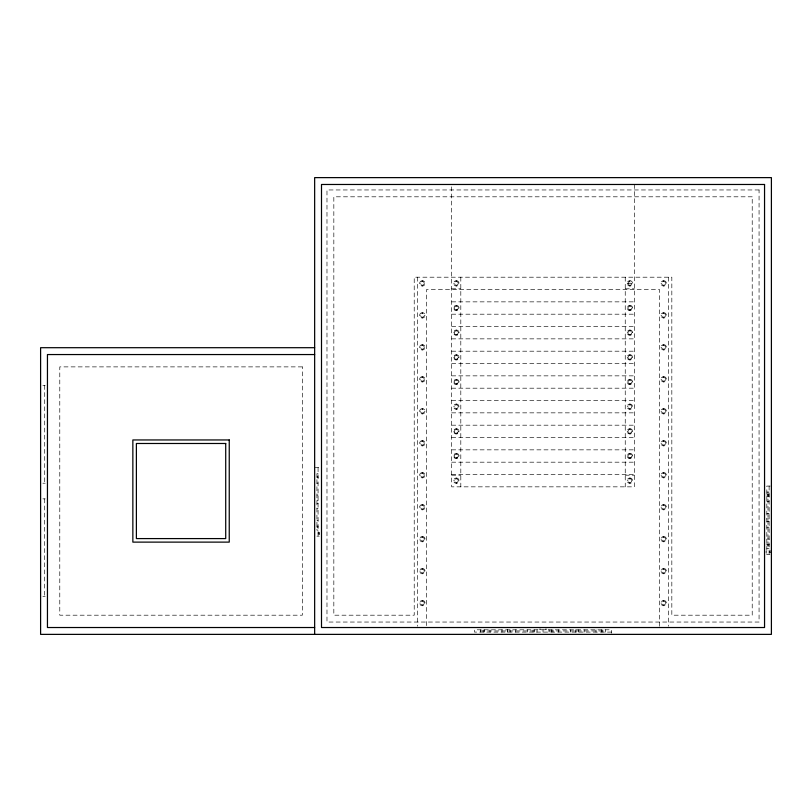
<?xml version="1.0" encoding="UTF-8"?>
<svg xmlns="http://www.w3.org/2000/svg" width="812" height="812" viewBox="0 0 812 812"><rect width="100%" height="100%" fill="white"/><g stroke="black" fill="none" stroke-linecap="round" stroke-linejoin="round"><path stroke-width="0.61" stroke-dasharray="4.06 3.04" d="M419.672 283.368L420.474 283.368M424.229 283.368A1.878 1.878 0 0 0 421.418 281.744A1.878 1.878 0 0 0 421.418 284.982A1.878 1.878 0 0 0 424.229 283.368L425.031 283.368M453.654 283.358L454.456 283.368M458.212 283.368A1.878 1.878 0 0 0 455.39 281.744A1.878 1.878 0 0 0 455.39 284.982A1.878 1.878 0 0 0 458.212 283.368L459.013 283.358M627.219 283.358L632.578 283.358M661.019 283.358L661.821 283.368M665.576 283.368A1.878 1.878 0 0 0 662.754 281.744A1.878 1.878 0 0 0 662.754 284.982A1.878 1.878 0 0 0 665.576 283.368L666.378 283.358M451.675 288.808L460.81 288.808M625.24 288.808L634.375 288.808M451.675 301.861L634.375 301.861M453.654 308.032L454.456 308.032A2.101 1.878 -45 0 0 456.334 309.9L456.334 310.712M459.013 308.032L458.212 308.032A1.878 1.878 0 0 1 455.39 309.646A1.878 1.878 0 0 1 455.39 306.408A1.878 1.878 0 0 1 458.212 308.032A2.101 1.878 45 0 1 456.334 309.9M627.219 308.032L628.021 308.032A2.101 1.878 -45 0 0 629.899 309.9L629.899 310.712M632.578 308.032L631.777 308.032A1.878 1.878 0 0 1 628.955 309.646A1.878 1.878 0 0 1 628.955 306.408A1.878 1.878 0 0 1 631.777 308.032A2.101 1.878 45 0 1 629.899 309.9M451.675 314.193L634.375 314.193M419.672 315.33L420.474 315.33M424.229 315.33L425.031 315.33M661.019 315.33L661.821 315.34M665.576 315.34A1.878 1.878 0 0 0 662.754 313.716A1.878 1.878 0 0 0 662.754 316.954A1.878 1.878 0 0 0 665.576 315.34L666.378 315.33M451.675 326.525L634.375 326.525M453.654 332.687L454.456 332.687A2.568 1.878 -45 0 0 456.334 334.564L456.334 335.376M459.013 332.687L458.212 332.697A1.878 1.878 0 0 1 455.39 334.311A1.878 1.878 0 0 1 455.39 331.073A1.878 1.878 0 0 1 458.212 332.687A2.568 1.878 45 0 1 456.334 334.564M627.219 332.687L628.021 332.697A2.568 1.878 -45 0 0 629.899 334.564L629.899 335.376M632.578 332.687L631.777 332.697A1.878 1.878 0 0 1 628.955 334.311A1.878 1.878 0 0 1 628.955 331.073A1.878 1.878 0 0 1 631.777 332.697A2.568 1.878 45 0 1 629.899 334.564M451.675 338.858L634.375 338.858M419.672 347.303L420.474 347.313M424.229 347.313A1.878 1.878 0 0 0 421.418 345.689A1.878 1.878 0 0 0 421.418 348.927A1.878 1.878 0 0 0 424.229 347.313L425.031 347.303M661.019 347.303L661.821 347.303M665.576 347.303A1.878 1.878 0 0 0 662.754 345.689A1.878 1.878 0 0 0 662.754 348.927A1.878 1.878 0 0 0 665.576 347.303L666.378 347.303M451.675 351.19L634.375 351.19M453.654 357.351L454.456 357.351A2.395 1.878 -45 0 0 456.334 359.229L456.334 360.041M459.013 357.351L458.212 357.351A1.878 1.878 0 0 1 455.39 358.975A1.878 1.878 0 0 1 455.39 355.737A1.878 1.878 0 0 1 458.212 357.351A2.395 1.878 45 0 1 456.334 359.229M627.219 357.351L628.021 357.361A2.395 1.878 -45 0 0 629.899 359.229L629.899 360.041M632.578 357.351L631.777 357.361A1.878 1.878 0 0 1 628.955 358.975A1.878 1.878 0 0 1 628.955 355.737A1.878 1.878 0 0 1 631.777 357.361A2.395 1.878 45 0 1 629.899 359.229M451.675 363.522L634.375 363.522M451.675 375.854L634.375 375.854M419.672 379.275L420.474 379.285M424.229 379.285A1.878 1.878 0 0 0 421.418 377.661A1.878 1.878 0 0 0 421.418 380.899A1.878 1.878 0 0 0 424.229 379.285L425.031 379.275M661.019 379.275L661.821 379.275M665.576 379.275A1.878 1.878 0 0 0 662.754 377.661A1.878 1.878 0 0 0 662.754 380.899A1.878 1.878 0 0 0 665.576 379.275L666.378 379.275M453.654 382.026L454.456 382.026A2.02 1.878 -45 0 0 456.334 383.893L456.334 384.705M459.013 382.026L458.212 382.026A1.878 1.878 0 0 1 455.39 383.64A1.878 1.878 0 0 1 455.39 380.402A1.878 1.878 0 0 1 458.212 382.026A2.02 1.878 45 0 1 456.334 383.893M627.219 382.026L628.021 382.026A2.02 1.878 -45 0 0 629.899 383.893L629.899 384.705M632.578 382.026L631.777 382.026A1.878 1.878 0 0 1 628.955 383.64A1.878 1.878 0 0 1 628.955 380.402A1.878 1.878 0 0 1 631.777 382.026A2.02 1.878 45 0 1 629.899 383.893M42.884 385.436L45.167 385.436M451.675 388.187L634.375 388.187M451.675 400.519L634.375 400.519M453.654 406.68L454.456 406.69M458.212 406.69A1.878 1.878 0 0 0 455.39 405.066A1.878 1.878 0 0 0 455.39 408.304A1.878 1.878 0 0 0 458.212 406.69L459.013 406.68M627.219 406.68L628.021 406.69M631.777 406.69A1.878 1.878 0 0 0 628.955 405.066A1.878 1.878 0 0 0 628.955 408.304A1.878 1.878 0 0 0 631.777 406.69L632.578 406.68M419.672 411.248L420.474 411.248M424.229 411.248L425.031 411.248M661.019 411.248L661.821 411.248M665.576 411.248A1.878 1.878 0 0 0 662.754 409.634A1.878 1.878 0 0 0 662.754 412.872A1.878 1.878 0 0 0 665.576 411.248L666.378 411.248M451.675 412.851L634.375 412.851M451.675 425.183L634.375 425.183M453.654 431.345L454.456 431.355A2.659 1.878 -45 0 0 456.334 433.222L456.334 434.034M459.013 431.345L458.212 431.355A1.878 1.878 0 0 1 455.39 432.969A1.878 1.878 0 0 1 455.39 429.731A1.878 1.878 0 0 1 458.212 431.355A2.659 1.878 45 0 1 456.334 433.222M627.219 431.345L628.021 431.355A2.659 1.878 -45 0 0 629.899 433.222L629.899 434.034M632.578 431.345L631.777 431.355A1.878 1.878 0 0 1 628.955 432.969A1.878 1.878 0 0 1 628.955 429.731A1.878 1.878 0 0 1 631.777 431.355A2.659 1.878 45 0 1 629.899 433.222M451.675 437.516L634.375 437.516M419.672 443.22L420.474 443.22M424.229 443.22A1.878 1.878 0 0 0 421.418 441.606A1.878 1.878 0 0 0 421.418 444.844A1.878 1.878 0 0 0 424.229 443.22L425.031 443.22M661.019 443.22L661.821 443.22M665.576 443.22A1.878 1.878 0 0 0 662.754 441.606A1.878 1.878 0 0 0 662.754 444.844A1.878 1.878 0 0 0 665.576 443.22L666.378 443.22M451.675 449.848L634.375 449.848M453.654 456.009L454.456 456.009A2.649 1.878 -45 0 0 456.334 457.887L456.334 458.699M459.013 456.009L458.212 456.019A1.878 1.878 0 0 1 455.39 457.633A1.878 1.878 0 0 1 455.39 454.395A1.878 1.878 0 0 1 458.212 456.009A2.649 1.878 45 0 1 456.334 457.887M627.219 456.009L628.021 456.019A2.649 1.878 -45 0 0 629.899 457.887L629.899 458.699M632.578 456.009L631.777 456.019A1.878 1.878 0 0 1 628.955 457.633A1.878 1.878 0 0 1 628.955 454.395A1.878 1.878 0 0 1 631.777 456.019A2.649 1.878 45 0 1 629.899 457.887M451.675 462.18L634.375 462.18M314.65 467.661L319.217 467.661M318.071 473.65L316.934 473.65L316.934 530.185L318.071 530.185M451.675 474.512L634.375 474.512M419.672 475.193L420.474 475.193M424.229 475.193A1.878 1.878 0 0 0 421.418 473.579A1.878 1.878 0 0 0 421.418 476.817A1.878 1.878 0 0 0 424.229 475.193L425.031 475.193M451.675 475.203L460.81 475.203M625.24 475.203L634.375 475.203M661.019 475.193L661.821 475.193M665.576 475.193A1.878 1.878 0 0 0 662.754 473.579A1.878 1.878 0 0 0 662.754 476.817A1.878 1.878 0 0 0 665.576 475.193L666.378 475.193M316.934 476.299L318.071 476.299M316.934 477.618L318.071 477.618M316.934 477.669L318.071 477.669M453.654 480.674L454.456 480.674M458.212 480.674A1.878 1.878 0 0 0 455.39 479.06A1.878 1.878 0 0 0 455.39 482.298A1.878 1.878 0 0 0 458.212 480.674L459.013 480.674M627.219 480.674L628.021 480.684M631.777 480.674A1.878 1.878 0 0 0 628.955 479.06A1.878 1.878 0 0 0 628.955 482.298A1.878 1.878 0 0 0 631.777 480.674L632.578 480.674M316.934 483.15L318.071 483.15M42.884 483.201L45.167 483.201M770.263 486.063L766.832 486.063L766.832 554.576L770.263 554.576M766.832 492.042L769.116 492.042M766.832 494.701L769.116 494.701M316.934 495.066L318.071 495.066M766.832 496.02L769.116 496.02M766.832 496.071L769.116 496.071M42.884 498.862L45.167 498.862M316.934 500.547L318.071 500.608M766.832 501.552L769.116 501.552M316.934 503.288L318.071 503.288M419.672 507.165L420.474 507.165M424.229 507.165A1.878 1.878 0 0 0 421.418 505.551A1.878 1.878 0 0 0 421.418 508.789A1.878 1.878 0 0 0 424.229 507.165L425.031 507.165M661.019 507.165L661.821 507.165M665.576 507.165A1.878 1.878 0 0 0 662.754 505.551A1.878 1.878 0 0 0 662.754 508.789A1.878 1.878 0 0 0 665.576 507.165L666.378 507.165M316.934 508.769L318.071 508.769M766.832 513.468L769.116 513.468M766.832 519L769.116 518.949M316.934 520.685L318.071 520.685M766.832 521.629L769.116 521.629M316.934 526.166L318.071 526.166M316.934 526.217L318.071 526.217M766.832 527.171L769.116 527.171M316.934 527.536L318.071 527.536M318.071 532.946L318.984 532.946M318.071 533.88L318.984 533.88M316.934 536.174L319.217 536.174M419.672 539.138L420.474 539.138M424.229 539.138A1.878 1.878 0 0 0 421.418 537.524A1.878 1.878 0 0 0 421.418 540.762A1.878 1.878 0 0 0 424.229 539.138L425.031 539.138M661.019 539.138L661.821 539.138M665.576 539.138A1.878 1.878 0 0 0 662.754 537.524A1.878 1.878 0 0 0 662.754 540.762A1.878 1.878 0 0 0 665.576 539.138L666.378 539.138M766.832 539.077L769.116 539.077M766.832 544.558L769.116 544.558M766.832 544.619L769.116 544.619M766.832 545.928L769.116 545.928M766.832 548.587L769.116 548.587M770.72 550.881L770.03 550.881L770.03 552.749L770.72 552.749M765.919 551.348L766.832 551.348M769.116 551.348L770.03 551.348M765.919 552.282L766.832 552.282M769.116 552.282L770.03 552.282M419.672 571.11L420.474 571.11M424.229 571.11A1.878 1.878 0 0 0 421.418 569.496A1.878 1.878 0 0 0 421.418 572.734A1.878 1.878 0 0 0 424.229 571.11L425.031 571.11M661.019 571.11L661.821 571.11M665.576 571.11A1.878 1.878 0 0 0 662.754 569.496A1.878 1.878 0 0 0 662.754 572.734A1.878 1.878 0 0 0 665.576 571.11L666.378 571.11M42.884 596.637L45.167 596.637M419.672 603.083L420.474 603.083M424.229 603.083A1.878 1.878 0 0 0 421.418 601.469A1.878 1.878 0 0 0 421.418 604.707A1.878 1.878 0 0 0 424.229 603.083L425.031 603.083M661.019 603.083L661.821 603.083M665.576 603.083A1.878 1.878 0 0 0 662.754 601.469A1.878 1.878 0 0 0 662.754 604.707A1.878 1.878 0 0 0 665.576 603.083L666.378 603.083M480.501 630.944L537.036 630.944M549.013 630.944L605.549 630.944M611.537 632.091L474.512 632.091L474.512 629.807L611.537 629.807L611.537 633.238M769.116 486.063L769.116 554.576M767.979 492.042L767.979 548.587M668.631 277.197L668.631 626.255M663.698 280.678A2.68 2.68 0 0 1 666.023 284.707A2.68 2.68 0 0 1 661.374 284.707A2.68 2.68 0 0 1 663.698 280.678L663.698 281.49M663.698 285.235L663.698 286.047M663.698 312.65A2.68 2.68 0 0 1 666.023 316.68A2.68 2.68 0 0 1 661.374 316.68A2.68 2.68 0 0 1 663.698 312.65L663.698 313.462M663.698 317.208L663.698 318.02M663.698 344.623A2.68 2.68 0 0 1 666.023 348.652A2.68 2.68 0 0 1 661.374 348.652A2.68 2.68 0 0 1 663.698 344.623L663.698 345.435M663.698 349.18L663.698 349.992M663.698 376.595A2.68 2.68 0 0 1 666.023 380.625A2.68 2.68 0 0 1 661.374 380.625A2.68 2.68 0 0 1 663.698 376.595L663.698 377.407M663.698 381.153L663.698 381.965M663.698 408.568A2.68 2.68 0 0 1 666.023 412.597A2.68 2.68 0 0 1 661.374 412.597A2.68 2.68 0 0 1 663.698 408.568L663.698 409.38M663.698 413.125L663.698 413.937M663.698 440.54A2.68 2.68 0 0 1 666.023 444.57A2.68 2.68 0 0 1 661.374 444.57A2.68 2.68 0 0 1 663.698 440.54L663.698 441.352M663.698 445.098L663.698 445.91M663.698 472.513A2.68 2.68 0 0 1 666.023 476.542A2.68 2.68 0 0 1 661.374 476.542A2.68 2.68 0 0 1 663.698 472.513L663.698 473.325M663.698 477.07L663.698 477.882M663.698 504.485A2.68 2.68 0 0 1 666.023 508.515A2.68 2.68 0 0 1 661.374 508.515A2.68 2.68 0 0 1 663.698 504.485L663.698 505.297M663.698 509.043L663.698 509.855M663.698 536.458A2.68 2.68 0 0 1 666.023 540.487A2.68 2.68 0 0 1 661.374 540.487A2.68 2.68 0 0 1 663.698 536.458L663.698 537.27M663.698 541.015L663.698 541.827M663.698 568.43A2.68 2.68 0 0 1 666.023 572.46A2.68 2.68 0 0 1 661.374 572.46A2.68 2.68 0 0 1 663.698 568.43L663.698 569.242M663.698 572.988L663.698 573.8M663.698 600.403A2.68 2.68 0 0 1 666.023 604.432A2.68 2.68 0 0 1 661.374 604.432A2.68 2.68 0 0 1 663.698 600.403L663.698 601.215M663.698 604.96L663.698 605.772M659.496 626.255L659.496 289.529L426.554 289.529L426.554 627.524M634.375 184.476L634.375 486.845L451.675 486.845L451.675 184.476M629.899 280.678A2.68 2.68 0 0 1 632.223 284.707A2.68 2.68 0 0 1 627.574 284.707A2.68 2.68 0 0 1 629.899 280.678L629.899 286.047M629.899 305.342A2.68 2.68 0 0 1 632.223 309.372A2.68 2.68 0 0 1 627.574 309.372A2.68 2.68 0 0 1 629.899 305.342L629.899 306.154M629.899 330.007A2.68 2.68 0 0 1 632.223 334.036A2.68 2.68 0 0 1 627.574 334.036A2.68 2.68 0 0 1 629.899 330.007L629.899 330.819M629.899 354.671A2.68 2.68 0 0 1 632.223 358.701A2.68 2.68 0 0 1 627.574 358.701A2.68 2.68 0 0 1 629.899 354.671L629.899 355.483M629.899 379.336A2.68 2.68 0 0 1 632.223 383.365A2.68 2.68 0 0 1 627.574 383.365A2.68 2.68 0 0 1 629.899 379.336L629.899 380.148M629.899 404A2.68 2.68 0 0 1 632.223 408.03A2.68 2.68 0 0 1 627.574 408.03A2.68 2.68 0 0 1 629.899 404L629.899 404.812M629.899 408.558L629.899 409.37M629.899 428.665A2.68 2.68 0 0 1 632.223 432.694A2.68 2.68 0 0 1 627.574 432.694A2.68 2.68 0 0 1 629.899 428.665L629.899 429.477M629.899 453.329A2.68 2.68 0 0 1 632.223 457.359A2.68 2.68 0 0 1 627.574 457.359A2.68 2.68 0 0 1 629.899 453.329L629.899 454.141M629.899 477.994A2.68 2.68 0 0 1 632.223 482.023A2.68 2.68 0 0 1 627.574 482.023A2.68 2.68 0 0 1 629.899 477.994L629.899 478.806M629.899 482.551L629.899 483.363M625.24 277.197L625.24 486.845M605.549 629.807L605.549 632.091M602.9 629.807L602.9 632.091M601.58 629.807L601.58 632.091M596.049 629.807L596.049 632.091M584.132 629.807L584.132 632.091M578.591 629.807L578.651 632.091M575.972 629.807L575.972 632.091M575.911 629.807L575.911 632.091M570.43 629.807L570.43 632.091M558.514 629.807L558.514 632.091M552.982 629.807L553.033 632.091M551.663 629.807L551.663 632.091M549.013 629.807L549.013 632.091M546.253 628.894L546.253 629.807M545.319 628.894L545.319 629.807M543.025 629.807L543.025 632.091M540.731 628.894L540.731 629.807M539.797 628.894L539.797 629.807M537.036 629.807L537.036 632.091M534.387 629.807L534.387 632.091M533.068 629.807L533.068 632.091M527.536 629.807L527.536 632.091M515.62 629.807L515.62 632.091M510.078 629.807L510.139 632.091M507.459 629.807L507.459 632.091M507.398 629.807L507.398 632.091M501.917 629.807L501.917 632.091M490.001 629.807L490.001 632.091M484.52 629.807L484.52 632.091M483.15 629.807L483.15 632.091M480.501 629.807L480.501 632.091M460.81 277.197L460.81 486.845M456.334 280.678A2.68 2.68 0 0 1 458.658 284.707A2.68 2.68 0 0 1 454.009 284.707A2.68 2.68 0 0 1 456.334 280.678L456.334 281.49M456.334 285.235L456.334 286.047M456.334 305.342A2.68 2.68 0 0 1 458.658 309.372A2.68 2.68 0 0 1 454.009 309.372A2.68 2.68 0 0 1 456.334 305.342L456.334 306.154M456.334 330.007A2.68 2.68 0 0 1 458.658 334.036A2.68 2.68 0 0 1 454.009 334.036A2.68 2.68 0 0 1 456.334 330.007L456.334 330.819M456.334 354.671A2.68 2.68 0 0 1 458.658 358.701A2.68 2.68 0 0 1 454.009 358.701A2.68 2.68 0 0 1 456.334 354.671L456.334 355.483M456.334 379.336A2.68 2.68 0 0 1 458.658 383.365A2.68 2.68 0 0 1 454.009 383.365A2.68 2.68 0 0 1 456.334 379.336L456.334 380.148M456.334 404A2.68 2.68 0 0 1 458.658 408.03A2.68 2.68 0 0 1 454.009 408.03A2.68 2.68 0 0 1 456.334 404L456.334 404.812M456.334 408.558L456.334 409.37M456.334 428.665A2.68 2.68 0 0 1 458.658 432.694A2.68 2.68 0 0 1 454.009 432.694A2.68 2.68 0 0 1 456.334 428.665L456.334 429.477M456.334 453.329A2.68 2.68 0 0 1 458.658 457.359A2.68 2.68 0 0 1 454.009 457.359A2.68 2.68 0 0 1 456.334 453.329L456.334 454.141M456.334 477.994A2.68 2.68 0 0 1 458.658 482.023A2.68 2.68 0 0 1 454.009 482.023A2.68 2.68 0 0 1 456.334 477.994L456.334 478.806M456.334 482.551L456.334 483.363M422.352 280.678A2.68 2.68 0 0 0 420.027 284.707A2.68 2.68 0 0 0 424.676 284.707A2.68 2.68 0 0 0 422.352 280.678L422.352 281.49M422.352 285.235L422.352 286.047M422.352 312.65A2.68 2.68 0 0 0 420.027 316.68A2.68 2.68 0 0 0 424.676 316.68A2.68 2.68 0 0 0 422.352 312.65L422.352 313.462A1.878 1.878 0 0 1 423.976 316.274A1.878 1.878 0 0 1 420.728 316.274A1.878 1.878 0 0 1 422.352 313.462M422.352 317.208L422.352 318.02M422.352 344.623A2.68 2.68 0 0 0 420.027 348.652A2.68 2.68 0 0 0 424.676 348.652A2.68 2.68 0 0 0 422.352 344.623L422.352 345.435M422.352 349.18L422.352 349.992M422.352 376.595A2.68 2.68 0 0 0 420.027 380.625A2.68 2.68 0 0 0 424.676 380.625A2.68 2.68 0 0 0 422.352 376.595L422.352 377.407M422.352 381.153L422.352 381.965M422.352 408.568A2.68 2.68 0 0 0 420.027 412.597A2.68 2.68 0 0 0 424.676 412.597A2.68 2.68 0 0 0 422.352 408.568L422.352 409.38A1.878 1.878 0 0 0 420.728 412.191A1.878 1.878 0 0 0 423.976 412.191A1.878 1.878 0 0 0 422.352 409.38M422.352 413.125L422.352 413.937M422.352 440.54A2.68 2.68 0 0 0 420.027 444.57A2.68 2.68 0 0 0 424.676 444.57A2.68 2.68 0 0 0 422.352 440.54L422.352 441.352M422.352 445.098L422.352 445.91M422.352 472.513A2.68 2.68 0 0 0 420.027 476.542A2.68 2.68 0 0 0 424.676 476.542A2.68 2.68 0 0 0 422.352 472.513L422.352 473.325M422.352 477.07L422.352 477.882M422.352 504.485A2.68 2.68 0 0 0 420.027 508.515A2.68 2.68 0 0 0 424.676 508.515A2.68 2.68 0 0 0 422.352 504.485L422.352 505.297M422.352 509.043L422.352 509.855M422.352 536.458A2.68 2.68 0 0 1 424.676 540.487A2.68 2.68 0 0 1 420.027 540.487A2.68 2.68 0 0 1 422.352 536.458L422.352 537.27M422.352 541.015L422.352 541.827M422.352 568.43A2.68 2.68 0 0 1 424.676 572.46A2.68 2.68 0 0 1 420.027 572.46A2.68 2.68 0 0 1 422.352 568.43L422.352 569.242M422.352 572.988L422.352 573.8M422.352 600.403A2.68 2.68 0 0 1 424.676 604.432A2.68 2.68 0 0 1 420.027 604.432A2.68 2.68 0 0 1 422.352 600.403L422.352 601.215M422.352 604.96L422.352 605.772M417.419 277.197L417.419 626.255M318.071 467.661L318.071 536.174M44.711 385.436L44.711 483.201M44.711 498.862L44.64 596.637M759.068 189.957L326.982 189.957L326.982 622.043L759.068 622.043L759.068 189.957M752.216 196.808L333.833 196.808L333.833 615.192L414.221 615.192L414.221 277.197L671.828 277.197L671.828 615.192L752.216 615.192L752.216 196.808M302.318 366.882L59.783 366.882L59.783 615.192L302.318 615.192L302.318 366.882M319.674 532.479L318.984 532.479L318.984 534.347L319.674 534.347L319.674 532.479M628.955 284.982A1.878 1.878 0 0 0 631.777 283.368A1.878 1.878 0 0 0 628.955 281.744A1.878 1.878 0 0 0 628.955 284.982"/><path stroke-width="1.22" d="M314.65 347.698L40.6 347.698L40.6 634.375L771.4 634.375L771.4 177.625L314.65 177.625L314.65 634.375M314.65 354.55L47.451 354.55L47.451 627.524L314.65 627.524M764.549 184.476L321.501 184.476L321.501 627.524L764.549 627.524L764.549 184.476M229.248 439.952L132.853 439.952L132.853 542.122L229.248 542.122L229.248 439.952M225.716 443.484L136.386 443.484L136.386 538.589L225.716 538.589L225.716 443.484"/></g></svg>
